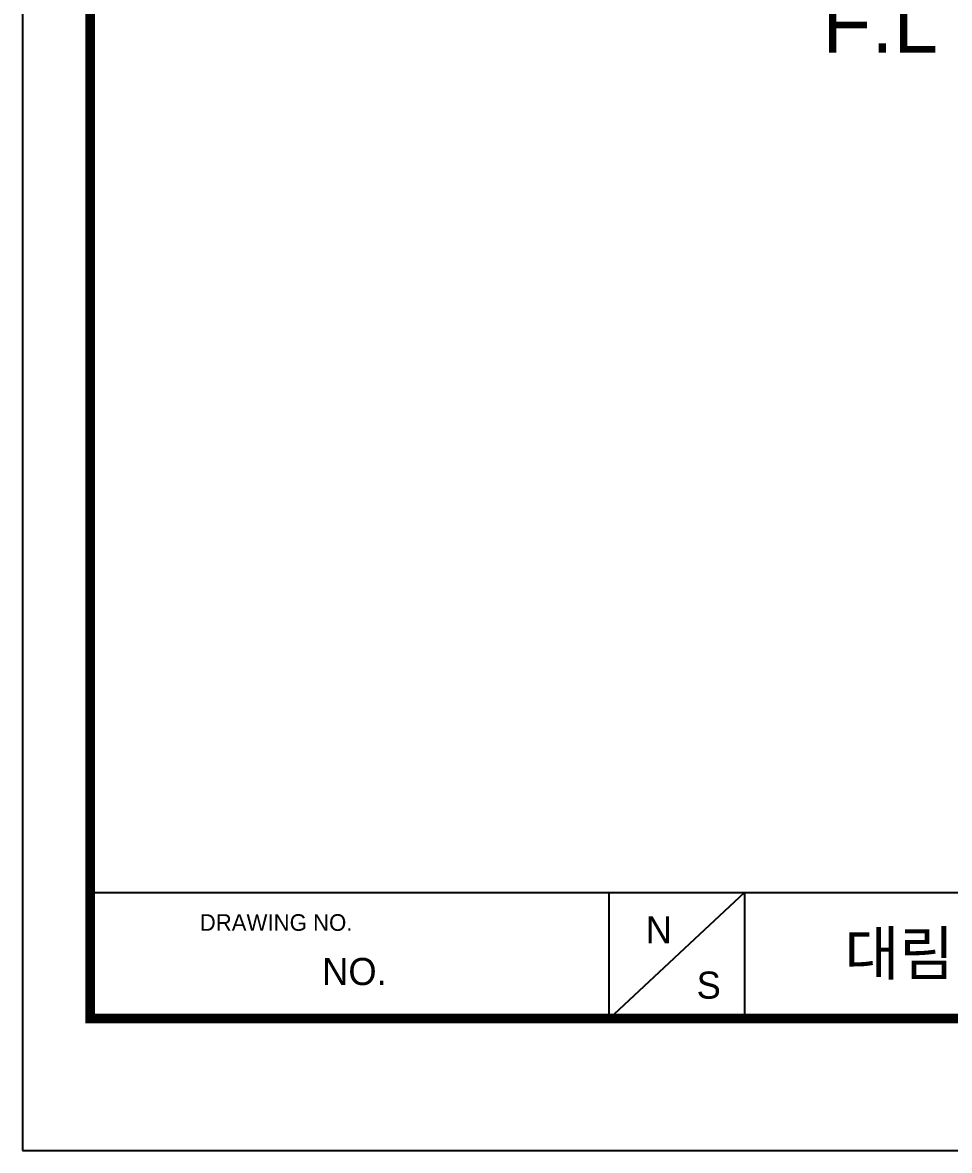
# Model space of a CAD drawing. Extents: x 0 to 3160, y 0 to 2315.
# Drawn here: x 0 to 697, y 0 to 848 of the extents above; entities that cross this region are included whole.
import ezdxf

# ---------------------------------------------------------------- set-up
doc = ezdxf.new("R2010")
doc.units = 0
doc.header["$LTSCALE"] = 10
doc.header["$MEASUREMENT"] = 0
doc.layers.get('0').update_dxf_attribs({"linetype": 'CONTINUOUS'})
doc.layers.add('치수선', color=7, linetype='CONTINUOUS', lineweight=20)
doc.styles.add('Daelim Dimension', font='')
doc.styles.get('Daelim Dimension').set_extended_font_data('나눔고딕')

msp = doc.modelspace()

# ---------------------------------------------------------------- linework, layer by layer
at = {"color": 5}
msp.add_line((50.81, 193.97), (2594.86, 193.97), dxfattribs=at)
at = {"color": 5, "ltscale": 40}
for p, q in [((440.77, 193.97), (440.77, 98.77)), ((440.77, 193.97), (440.77, 98.77)), ((542.67, 193.97), (440.77, 98.77)), ((542.67, 193.97), (440.77, 98.77)), ((542.67, 193.97), (542.67, 98.77)), ((542.67, 193.97), (542.67, 98.77))]:
    msp.add_line(p, q, dxfattribs=at)
at = {"ltscale": 0.5}
msp.add_lwpolyline([(0, 0), (3159.52, 0), (3159.52, 2315.04), (0, 2315.04)], close=True, dxfattribs=at)
at = {"color": 5, "linetype": 'ByBlock', "lineweight": 200, "const_width": 7.28}
msp.add_lwpolyline([(50.81, 99.13), (3108.41, 99.13), (3108.41, 2261.29), (50.81, 2261.29)], close=True, dxfattribs=at)

# ---------------------------------------------------------------- texts
at = {"color": 5, "ltscale": 40, "style": 'Daelim Dimension'}
msp.add_text('DRAWING NO.', height=12.4683, dxfattribs=at).set_placement((133.18, 165.17))
at = {"attachment_point": 1, "style": 'Daelim Dimension'}
for s, insert, char_height, width in [('N', (468.49, 176.12), 20.4, 28.476), ('NO. ', (225.25, 144.78), 20.404, 128.0015), ('S', (506.77, 134.53), 20.4, 28.476)]:
    msp.add_mtext(s, dxfattribs=dict(at, insert=insert, char_height=char_height, width=width))
at = {"color": 2, "insert": (618.03, 164.63), "char_height": 32.7922, "width": 1690.8269, "attachment_point": 1, "style": 'Daelim Dimension'}
msp.add_mtext('{\\fPretendard Variable SemiBold|b0|i0|c129|p2;대림바스(주)} Single lever_STANDING FAUCET_스탠딩 수전_DL B7719', dxfattribs=at)
at = {"layer": '치수선', "insert": (688.21, 870.61), "char_height": 45, "attachment_point": 3, "style": 'Daelim Dimension'}
msp.add_mtext_dynamic_manual_height_columns('F.L', width=17.4109, gutter_width=12.5, heights=[0], dxfattribs=at)

doc.saveas('drawing.dxf')
